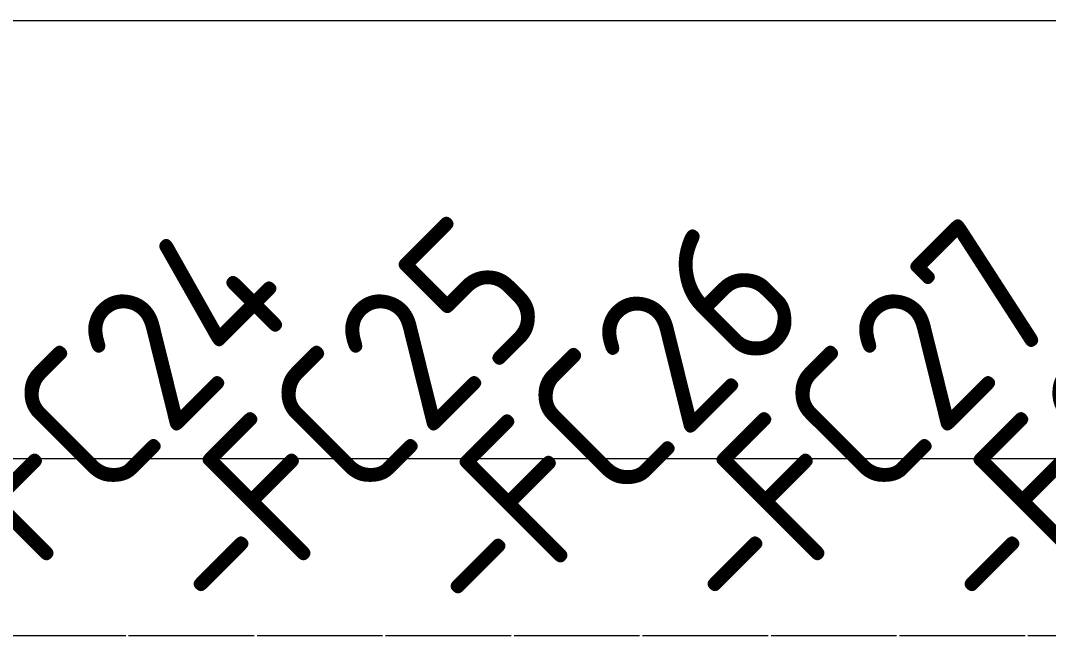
# Model space of a CAD drawing. Header units: millimetres. Extents: x 1359 to 3577, y 1336 to 3557.
# Drawn here: x 2155.1 to 2295.9, y 3012.3 to 3096.6 of the extents above; entities that cross this region are included whole.
import ezdxf

# ---------------------------------------------------------------- set-up
doc = ezdxf.new("R2010")
doc.units = ezdxf.units.MM
doc.layers.add('000-PI-Oprema', color=30, linetype='Continuous', lineweight=5)
doc.layers.add('002-PI-Kabelska kanalica', color=150, linetype='Continuous')
doc.styles.add('PI0', font='isocpeur.ttf', dxfattribs={"width": 0.9})

msp = doc.modelspace()

# ---------------------------------------------------------------- linework, layer by layer
at = {"layer": '000-PI-Oprema', "color": 0, "lineweight": 0}
for p, q in [((2152.27, 3012.31), (2157.07, 3012.31)), ((2157.07, 3012.31), (2164.69, 3012.31)), ((2164.69, 3012.31), (2169.47, 3012.31)), ((2169.87, 3012.31), (2174.67, 3012.31)), ((2174.67, 3012.31), (2182.29, 3012.31)), ((2182.29, 3012.31), (2187.07, 3012.31)), ((2187.47, 3012.31), (2192.27, 3012.31)), ((2192.27, 3012.31), (2199.89, 3012.31)), ((2199.89, 3012.31), (2204.67, 3012.31)), ((2205.07, 3012.31), (2209.87, 3012.31)), ((2209.87, 3012.31), (2217.49, 3012.31)), ((2217.49, 3012.31), (2222.27, 3012.31)), ((2222.67, 3012.31), (2227.47, 3012.31)), ((2227.47, 3012.31), (2235.09, 3012.31)), ((2235.09, 3012.31), (2239.87, 3012.31)), ((2240.27, 3012.31), (2245.07, 3012.31)), ((2245.07, 3012.31), (2252.69, 3012.31)), ((2252.69, 3012.31), (2257.47, 3012.31)), ((2257.87, 3012.31), (2262.67, 3012.31)), ((2262.67, 3012.31), (2270.29, 3012.31)), ((2270.29, 3012.31), (2275.07, 3012.31)), ((2275.47, 3012.31), (2280.27, 3012.31)), ((2280.27, 3012.31), (2287.89, 3012.31)), ((2287.89, 3012.31), (2292.67, 3012.31)), ((2293.07, 3012.31), (2297.87, 3012.31))]:
    msp.add_line(p, q, dxfattribs=at)
at = {"layer": '002-PI-Kabelska kanalica', "color": 0, "linetype": 'ByBlock', "lineweight": 0}
for p, q in [((1601.07, 3096.56), (2417.07, 3096.56)), ((1601.07, 3036.56), (2417.07, 3036.56))]:
    msp.add_line(p, q, dxfattribs=at)

# ---------------------------------------------------------------- texts
at = {"layer": '002-PI-Kabelska kanalica', "color": 0, "linetype": 'ByBlock', "lineweight": 0, "style": 'PI0', "width": 0.9}
for s, p in [('-FC25', (2183.81, 3012.18)), ('-FC27', (2254.21, 3012.18)), ('-FC26', (2219.01, 3011.88)), ('-FC28', (2289.41, 3012.18)), ('-FC24', (2148.61, 3012.18))]:
    msp.add_text(s, height=20, rotation=45, dxfattribs=at).set_placement(p)

doc.saveas('drawing.dxf')
